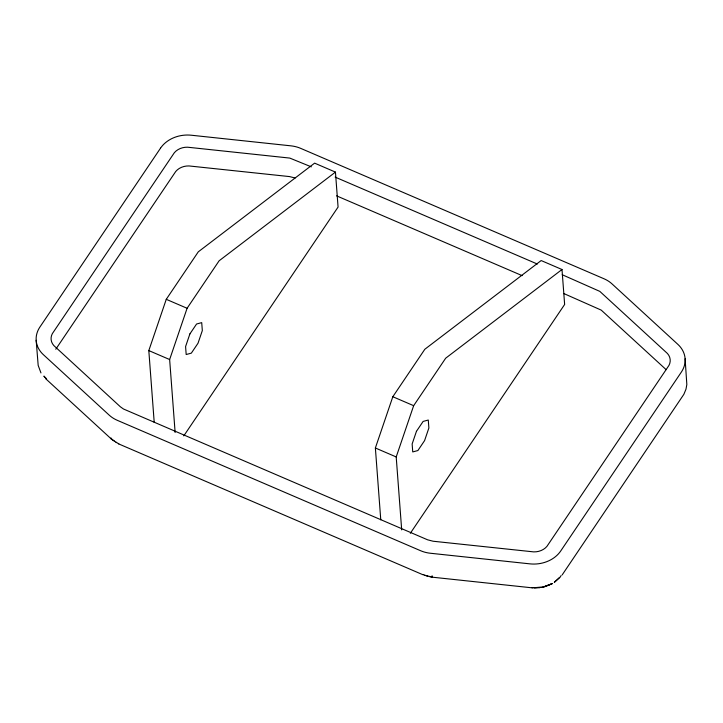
<?xml version="1.0" encoding="UTF-8"?>
<svg xmlns="http://www.w3.org/2000/svg" width="723" height="723" viewBox="0 0 723 723"><rect width="100%" height="100%" fill="white"/><g stroke="black" fill="none" stroke-linecap="round" stroke-linejoin="round"><path stroke-width="1.08" d="M154.216 422.413L148.811 350.583L166.263 299.322L198.283 251.839L314.613 163.145L335.445 172.101L338.075 207.067L183.787 435.879M175.129 432.49L169.643 359.539L187.094 308.278L219.114 260.795L335.445 172.101M380.768 519.819L375.373 447.989L392.824 396.728L424.844 349.245L541.165 260.551L562.006 269.507L564.636 304.473L410.339 533.276M401.69 529.896L396.204 456.945L413.655 405.684L445.675 358.201L562.006 269.507M55.779 349.236L175.725 171.496A14.912 12.128 -4.3 0 1 188.983 165.938L289.598 176.593L295.101 178.012M562.16 574.93L683.868 394.306L685.982 389.2L686.832 384.537L685.115 358.789M560.144 576.999L561.111 575.571M429.589 576.692L432.408 577.198L432.101 576.077L432.408 577.198L531.947 587.808M551.586 583.994L542.621 587.248L532.11 587.727L542.621 587.248L552.562 583.488L545.151 586.606M45.54 378.581L111.423 439.096L111.966 439.521L110.981 438.021L111.423 439.096L116.575 442.612M542.621 587.248L544.302 586.814M539.927 587.691L534.487 587.926M432.562 577.117L424.5 575.246M112.49 439.503L111.884 439.394L114.171 440.913M427.817 576.258L423.353 574.74M311.315 166.85L289.787 158.084L187.573 147.203A14.912 12.128 -4.3 0 0 174.315 152.761L52.327 333.665A14.912 12.128 -4.3 0 0 53.818 345.558L120.343 406.769L123.47 408.992L427.591 539.81L433.095 541.229L533.71 551.884A14.912 12.128 -4.3 0 0 546.968 546.326L668.956 365.422A14.912 12.128 -4.3 0 0 667.465 353.52L599.828 291.387L562.214 274.722M335.156 177.108L537.334 264.031M336.566 195.843L522.151 275.635M563.624 293.457L601.238 310.122L666.136 369.643M166.263 299.322L187.094 308.278M392.824 396.728L413.655 405.684M148.811 350.583L169.643 359.539M375.373 447.989L396.204 456.945M422.955 574.749L118.355 443.768M432.408 577.198L431.821 576.394M118.816 443.814L115.996 442.196M111.423 439.096L111.243 438.563M44.013 376.267L46.597 378.988L45.513 377.894M44.022 376.159L45.007 377.478M40.958 372.923L38.174 365.386L36.168 340.289M189.887 333.927L185.585 346.561L186.182 354.523L191.333 353.14L198.021 343.226L202.323 330.592L201.717 322.63L196.575 324.012L189.887 333.927M416.448 431.324L412.146 443.967L412.743 451.929L417.894 450.546L424.573 440.632L428.875 427.998L428.278 420.036L423.127 421.419L416.448 431.324M160.542 148.143L39.919 327.022A29.86 24.284 -4.3 0 0 43.38 354.677L109.263 415.192A29.86 24.284 -4.3 0 0 117.289 420.316L420.605 550.718A29.86 24.284 -4.3 0 0 430.384 553.249L529.923 563.859A29.86 24.284 -4.3 0 0 560.741 550.944L681.364 372.065A29.86 24.284 -4.3 0 0 677.912 344.41L612.02 283.895A29.86 24.284 -4.3 0 0 603.994 278.762L300.678 148.36A29.86 24.284 -4.3 0 0 290.899 145.838L191.36 135.228A29.86 24.284 -4.3 0 0 160.542 148.143M559.719 577.433L554.369 582.295L559.719 577.433"/></g></svg>
